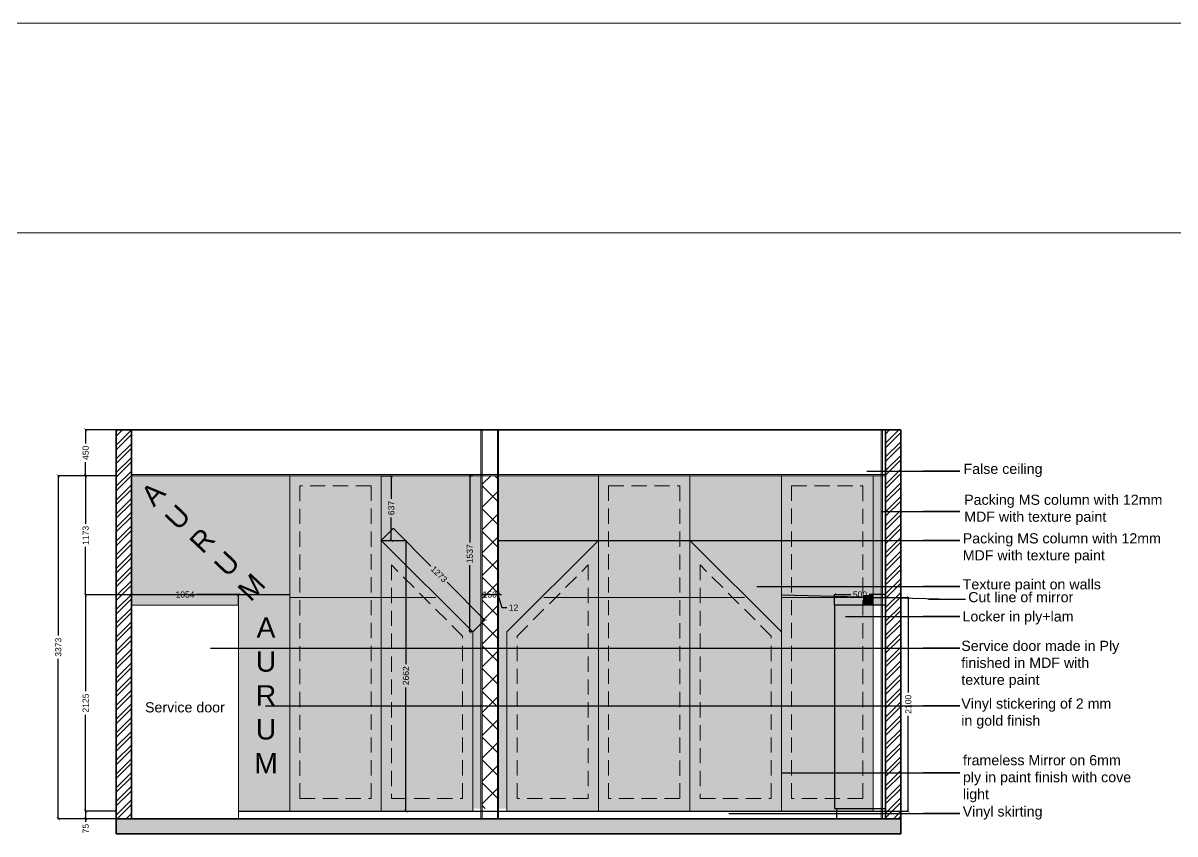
# Model space of a CAD drawing. Header units: millimetres. Extents: x 1464389 to 1998638, y -29162 to 256806.
# Drawn here: x 1626934 to 1638258, y 193962 to 201936 of the extents above; entities that cross this region are included whole.
import ezdxf

# ---------------------------------------------------------------- set-up
doc = ezdxf.new("R2010")
doc.units = ezdxf.units.MM
doc.header["$LTSCALE"] = 15
doc.header["$PDMODE"] = 35
doc.linetypes.add('DASHED', pattern=[0.75, 0.5, -0.25])
doc.layers.get('0').update_dxf_attribs({"lineweight": 5})
for name, color, linetype, lineweight in [('A-Hatch', 251, 'Continuous', 9), ('dimension', 1, 'Continuous', 25), ('DOOR', 124, 'Continuous', 9), ('false ceiling', 124, 'Continuous', 9), ('Hatch', 252, 'Continuous', 15), ('LS_DR_Wall', 5, 'Continuous', 35)]:
    doc.layers.add(name, color=color, linetype=linetype, lineweight=lineweight)
doc.layers.add('Furnitures', color=7, linetype='Continuous', lineweight=25, true_color=0x753b00)
doc.layers.add('Lighting', color=7, linetype='DASHED', lineweight=9, true_color=0xff870f)
doc.layers.add('LS_DR_Skirting', color=154, linetype='Continuous')
doc.layers.add('Text', color=250, linetype='Continuous')
doc.layers.add('TEXTS', color=7, linetype='Continuous', true_color=0x636466)
doc.styles.add('ARIAL', font='arial.ttf')
doc.dimstyles.new('SC-25', dxfattribs={"dimtxt": 60, "dimasz": 30, "dimexe": 0, "dimexo": 0, "dimgap": 25, "dimtad": 0, "dimdec": 0, "dimzin": 0, "dimdsep": 46, "dimtxsty": 'ARIAL', "dimblk": 'ARCHTICK', "dimcen": 0.09, "dimdle": 3, "dimclrd": 251, "dimclre": 251, "dimclrt": 1, "dimadec": 0, "dimazin": 0, "dimtfac": 1, "dimtdec": 0, "dimtofl": 0, "dimtmove": 0, "dimatfit": 2, "dimfxl": 100, "dimtolj": 1, "dimtzin": 0, "dimarcsym": 0})

# ---------------------------------------------------------------- blocks, each defined once
blk = doc.blocks.new('_ArchTick')
at = {"color": 0, "linetype": 'ByBlock', "const_width": 0.15}
blk.add_lwpolyline([(-0.5, -0.5), (0.5, 0.5)], dxfattribs=at)
blk = doc.blocks.new('*D2467')
at = {"layer": 'Defpoints', "color": 0, "ltscale": 0.25, "transparency": 16777216}
for p in [(1629053, 196316), (1627999, 196212), (1629053, 196212)]:
    blk.add_point(p, dxfattribs=at)
at = {"layer": 'dimension', "color": 251, "lineweight": -2, "ltscale": 0.25, "transparency": 16777216}
for p, q in [((1627996, 196316), (1628414, 196316)), ((1627999, 196212), (1627999, 196316)), ((1629056, 196316), (1628638, 196316)), ((1629053, 196212), (1629053, 196316))]:
    blk.add_line(p, q, dxfattribs=at)
at = {"layer": 'dimension', "color": 251, "lineweight": -2, "ltscale": 0.25, "transparency": 16777216, "xscale": 30, "yscale": 30, "zscale": 30, "rotation": 180}
blk.add_blockref('_ArchTick', (1627999, 196316), dxfattribs=at)
at = {"layer": 'dimension', "color": 251, "lineweight": -2, "ltscale": 0.25, "transparency": 16777216, "xscale": 30, "yscale": 30, "zscale": 30}
blk.add_blockref('_ArchTick', (1629053, 196316), dxfattribs=at)
at = {"layer": 'dimension', "color": 1, "ltscale": 0.25, "transparency": 16777216, "insert": (1628526, 196316), "char_height": 60, "attachment_point": 5, "style": 'ARIAL'}
blk.add_mtext('\\A1;1054', dxfattribs=at)
blk = doc.blocks.new('*D1904')
at = {"layer": 'Defpoints', "color": 0, "ltscale": 0.25, "transparency": 16777216}
for p in [(1629555, 196312), (1627549, 194187), (1627849, 194187)]:
    blk.add_point(p, dxfattribs=at)
at = {"layer": 'dimension', "color": 251, "lineweight": -2, "ltscale": 0.25, "transparency": 16777216}
for p, q in [((1627549, 196315), (1627549, 195365)), ((1629555, 196312), (1627549, 196312)), ((1627549, 194184), (1627549, 195134)), ((1627849, 194187), (1627549, 194187))]:
    blk.add_line(p, q, dxfattribs=at)
at = {"layer": 'dimension', "color": 251, "lineweight": -2, "ltscale": 0.25, "transparency": 16777216, "xscale": 30, "yscale": 30, "zscale": 30}
for p, rotation in [((1627549, 196312), 90), ((1627549, 194187), 270)]:
    blk.add_blockref('_ArchTick', p, dxfattribs=dict(at, rotation=rotation))
at = {"layer": 'dimension', "color": 1, "ltscale": 0.25, "transparency": 16777216, "insert": (1627549, 195249), "char_height": 60, "attachment_point": 5, "rotation": 90, "style": 'ARIAL'}
blk.add_mtext('\\A1;2125', dxfattribs=at)
blk = doc.blocks.new('*D2468')
at = {"layer": 'Defpoints', "color": 0, "ltscale": 0.25, "transparency": 16777216}
for p in [(1631447, 196328), (1631597, 196345), (1631597, 196316)]:
    blk.add_point(p, dxfattribs=at)
at = {"layer": 'dimension', "color": 251, "lineweight": -2, "ltscale": 0.25, "transparency": 16777216}
for p, q in [((1631444, 196316), (1631600, 196316)), ((1631447, 196328), (1631447, 196316)), ((1631597, 196345), (1631597, 196316))]:
    blk.add_line(p, q, dxfattribs=at)
at = {"layer": 'dimension', "color": 251, "lineweight": -2, "ltscale": 0.25, "transparency": 16777216, "xscale": 30, "yscale": 30, "zscale": 30, "rotation": 180}
blk.add_blockref('_ArchTick', (1631447, 196316), dxfattribs=at)
at = {"layer": 'dimension', "color": 251, "lineweight": -2, "ltscale": 0.25, "transparency": 16777216, "xscale": 30, "yscale": 30, "zscale": 30}
blk.add_blockref('_ArchTick', (1631597, 196316), dxfattribs=at)
at = {"layer": 'dimension', "color": 1, "ltscale": 0.25, "transparency": 16777216, "insert": (1631522, 196316), "char_height": 60, "attachment_point": 5, "style": 'ARIAL'}
blk.add_mtext('\\A1;150', dxfattribs=at)
blk = doc.blocks.new('*D2469')
at = {"layer": 'Defpoints', "color": 0, "ltscale": 0.25, "transparency": 16777216}
for p in [(1631597, 196345), (1631609, 196345), (1631609, 196316)]:
    blk.add_point(p, dxfattribs=at)
at = {"layer": 'dimension', "color": 251, "lineweight": -2, "ltscale": 0.25, "transparency": 16777216}
for p, q in [((1631597, 196316), (1631567, 196316)), ((1631597, 196345), (1631597, 196316)), ((1631597, 196316), (1631609, 196316)), ((1631603, 196316), (1631641, 196188)), ((1631609, 196345), (1631609, 196316)), ((1631609, 196316), (1631639, 196316)), ((1631641, 196188), (1631691, 196188))]:
    blk.add_line(p, q, dxfattribs=at)
at = {"layer": 'dimension', "color": 251, "lineweight": -2, "ltscale": 0.25, "transparency": 16777216, "xscale": 30, "yscale": 30, "zscale": 30}
blk.add_blockref('_ArchTick', (1631597, 196316), dxfattribs=at)
at = {"layer": 'dimension', "color": 251, "lineweight": -2, "ltscale": 0.25, "transparency": 16777216, "xscale": 30, "yscale": 30, "zscale": 30, "rotation": 180}
blk.add_blockref('_ArchTick', (1631609, 196316), dxfattribs=at)
at = {"layer": 'dimension', "color": 1, "ltscale": 0.25, "transparency": 16777216, "insert": (1631756, 196188), "char_height": 60, "attachment_point": 5, "style": 'ARIAL'}
blk.add_mtext('\\A1;12', dxfattribs=at)
blk = doc.blocks.new('*D1907')
at = {"layer": 'Defpoints', "color": 0, "ltscale": 0.25, "transparency": 16777216}
for p in [(1627549, 197485), (1627849, 197485), (1627849, 196312)]:
    blk.add_point(p, dxfattribs=at)
at = {"layer": 'dimension', "color": 251, "lineweight": -2, "ltscale": 0.25, "transparency": 16777216}
for p, q in [((1627549, 197488), (1627549, 197010)), ((1627849, 197485), (1627549, 197485)), ((1627549, 196309), (1627549, 196787)), ((1627849, 196312), (1627549, 196312))]:
    blk.add_line(p, q, dxfattribs=at)
at = {"layer": 'dimension', "color": 251, "lineweight": -2, "ltscale": 0.25, "transparency": 16777216, "xscale": 30, "yscale": 30, "zscale": 30}
for p, rotation in [((1627549, 197485), 90), ((1627549, 196312), 270)]:
    blk.add_blockref('_ArchTick', p, dxfattribs=dict(at, rotation=rotation))
at = {"layer": 'dimension', "color": 1, "ltscale": 0.25, "transparency": 16777216, "insert": (1627549, 196898), "char_height": 60, "attachment_point": 5, "rotation": 90, "style": 'ARIAL'}
blk.add_mtext('\\A1;1173', dxfattribs=at)
blk = doc.blocks.new('*D1908')
at = {"layer": 'Defpoints', "color": 0, "ltscale": 0.25, "transparency": 16777216}
for p in [(1627549, 197935), (1627999, 197935), (1627849, 197485)]:
    blk.add_point(p, dxfattribs=at)
at = {"layer": 'dimension', "color": 251, "lineweight": -2, "ltscale": 0.25, "transparency": 16777216}
for p, q in [((1627549, 197938), (1627549, 197802)), ((1627999, 197935), (1627549, 197935)), ((1627549, 197482), (1627549, 197618)), ((1627849, 197485), (1627549, 197485))]:
    blk.add_line(p, q, dxfattribs=at)
at = {"layer": 'dimension', "color": 251, "lineweight": -2, "ltscale": 0.25, "transparency": 16777216, "xscale": 30, "yscale": 30, "zscale": 30}
for p, rotation in [((1627549, 197935), 90), ((1627549, 197485), 270)]:
    blk.add_blockref('_ArchTick', p, dxfattribs=dict(at, rotation=rotation))
at = {"layer": 'dimension', "color": 1, "ltscale": 0.25, "transparency": 16777216, "insert": (1627549, 197710), "char_height": 60, "attachment_point": 5, "rotation": 90, "style": 'ARIAL'}
blk.add_mtext('\\A1;450', dxfattribs=at)
blk = doc.blocks.new('*D1937')
at = {"layer": 'Defpoints', "color": 0, "ltscale": 0.25, "transparency": 16777216}
for p in [(1635412, 196316), (1634912, 196212), (1635412, 196212)]:
    blk.add_point(p, dxfattribs=at)
at = {"layer": 'dimension', "color": 251, "lineweight": -2, "ltscale": 0.25, "transparency": 16777216}
for p, q in [((1634909, 196316), (1635071, 196316)), ((1634912, 196212), (1634912, 196316)), ((1635415, 196316), (1635253, 196316)), ((1635412, 196212), (1635412, 196316))]:
    blk.add_line(p, q, dxfattribs=at)
at = {"layer": 'dimension', "color": 251, "lineweight": -2, "ltscale": 0.25, "transparency": 16777216, "xscale": 30, "yscale": 30, "zscale": 30, "rotation": 180}
blk.add_blockref('_ArchTick', (1634912, 196316), dxfattribs=at)
at = {"layer": 'dimension', "color": 251, "lineweight": -2, "ltscale": 0.25, "transparency": 16777216, "xscale": 30, "yscale": 30, "zscale": 30}
blk.add_blockref('_ArchTick', (1635412, 196316), dxfattribs=at)
at = {"layer": 'dimension', "color": 1, "ltscale": 0.25, "transparency": 16777216, "insert": (1635162, 196316), "char_height": 60, "attachment_point": 5, "style": 'ARIAL'}
blk.add_mtext('\\A1;500', dxfattribs=at)
blk = doc.blocks.new('*D1938')
at = {"layer": 'Defpoints', "color": 0, "ltscale": 0.25, "transparency": 16777216}
for p in [(1635290, 196287), (1635290, 194187), (1635637, 194187)]:
    blk.add_point(p, dxfattribs=at)
at = {"layer": 'dimension', "color": 251, "lineweight": -2, "ltscale": 0.25, "transparency": 16777216}
for p, q in [((1635290, 196287), (1635637, 196287)), ((1635637, 196290), (1635637, 195352)), ((1635637, 194184), (1635637, 195122)), ((1635290, 194187), (1635637, 194187))]:
    blk.add_line(p, q, dxfattribs=at)
at = {"layer": 'dimension', "color": 251, "lineweight": -2, "ltscale": 0.25, "transparency": 16777216, "xscale": 30, "yscale": 30, "zscale": 30}
for p, rotation in [((1635637, 196287), 90), ((1635637, 194187), 270)]:
    blk.add_blockref('_ArchTick', p, dxfattribs=dict(at, rotation=rotation))
at = {"layer": 'dimension', "color": 1, "ltscale": 0.25, "transparency": 16777216, "insert": (1635637, 195237), "char_height": 60, "attachment_point": 5, "rotation": 90, "style": 'ARIAL'}
blk.add_mtext('\\A1;2100', dxfattribs=at)
blk = doc.blocks.new('*D2476')
at = {"layer": 'Defpoints', "color": 0, "ltscale": 0.25, "transparency": 16777216}
for p in [(1630455, 196848), (1631473, 196066), (1631355, 195948)]:
    blk.add_point(p, dxfattribs=at)
at = {"layer": 'dimension', "color": 251, "lineweight": -2, "ltscale": 0.25, "transparency": 16777216}
for p, q in [((1630455, 196848), (1630573, 196966)), ((1630571, 196968), (1630944, 196595)), ((1631475, 196064), (1631102, 196437)), ((1631355, 195948), (1631473, 196066))]:
    blk.add_line(p, q, dxfattribs=at)
at = {"layer": 'dimension', "color": 251, "lineweight": -2, "ltscale": 0.25, "transparency": 16777216, "xscale": 30, "yscale": 30, "zscale": 30}
for p, rotation in [((1630573, 196966), 135), ((1631473, 196066), 315)]:
    blk.add_blockref('_ArchTick', p, dxfattribs=dict(at, rotation=rotation))
at = {"layer": 'dimension', "color": 1, "ltscale": 0.25, "transparency": 16777216, "insert": (1631023, 196516), "char_height": 60, "attachment_point": 5, "rotation": 315, "style": 'ARIAL'}
blk.add_mtext('\\A1;1273', dxfattribs=at)
blk = doc.blocks.new('*D2477')
at = {"layer": 'Defpoints', "color": 0, "ltscale": 0.25, "transparency": 16777216}
for p in [(1630455, 197485), (1630554, 197485), (1630455, 196848)]:
    blk.add_point(p, dxfattribs=at)
at = {"layer": 'dimension', "color": 251, "lineweight": -2, "ltscale": 0.25, "transparency": 16777216}
for p, q in [((1630455, 197485), (1630554, 197485)), ((1630554, 197488), (1630554, 197258)), ((1630554, 196845), (1630554, 197075)), ((1630455, 196848), (1630554, 196848))]:
    blk.add_line(p, q, dxfattribs=at)
at = {"layer": 'dimension', "color": 251, "lineweight": -2, "ltscale": 0.25, "transparency": 16777216, "xscale": 30, "yscale": 30, "zscale": 30}
for p, rotation in [((1630554, 197485), 90), ((1630554, 196848), 270)]:
    blk.add_blockref('_ArchTick', p, dxfattribs=dict(at, rotation=rotation))
at = {"layer": 'dimension', "color": 1, "ltscale": 0.25, "transparency": 16777216, "insert": (1630554, 197167), "char_height": 60, "attachment_point": 5, "rotation": 90, "style": 'ARIAL'}
blk.add_mtext('\\A1;637', dxfattribs=at)
blk = doc.blocks.new('*D2478')
at = {"layer": 'Defpoints', "color": 0, "ltscale": 0.25, "transparency": 16777216}
for p in [(1631326, 197485), (1631355, 197485), (1631355, 195948)]:
    blk.add_point(p, dxfattribs=at)
at = {"layer": 'dimension', "color": 251, "lineweight": -2, "ltscale": 0.25, "transparency": 16777216}
for p, q in [((1631326, 197488), (1631326, 196828)), ((1631355, 197485), (1631326, 197485)), ((1631326, 195945), (1631326, 196605)), ((1631355, 195948), (1631326, 195948))]:
    blk.add_line(p, q, dxfattribs=at)
at = {"layer": 'dimension', "color": 251, "lineweight": -2, "ltscale": 0.25, "transparency": 16777216, "xscale": 30, "yscale": 30, "zscale": 30}
for p, rotation in [((1631326, 197485), 90), ((1631326, 195948), 270)]:
    blk.add_blockref('_ArchTick', p, dxfattribs=dict(at, rotation=rotation))
at = {"layer": 'dimension', "color": 1, "ltscale": 0.25, "transparency": 16777216, "insert": (1631326, 196717), "char_height": 60, "attachment_point": 5, "rotation": 90, "style": 'ARIAL'}
blk.add_mtext('\\A1;1537', dxfattribs=at)
blk = doc.blocks.new('*D1930')
at = {"layer": 'Defpoints', "color": 0, "ltscale": 0.25, "transparency": 16777216}
for p in [(1627280, 197485), (1627849, 197485), (1627849, 194112)]:
    blk.add_point(p, dxfattribs=at)
at = {"layer": 'dimension', "color": 251, "lineweight": -2, "ltscale": 0.25, "transparency": 16777216}
for p, q in [((1627280, 197488), (1627280, 195913)), ((1627849, 197485), (1627280, 197485)), ((1627280, 194109), (1627280, 195684)), ((1627849, 194112), (1627280, 194112))]:
    blk.add_line(p, q, dxfattribs=at)
at = {"layer": 'dimension', "color": 251, "lineweight": -2, "ltscale": 0.25, "transparency": 16777216, "xscale": 30, "yscale": 30, "zscale": 30}
for p, rotation in [((1627280, 197485), 90), ((1627280, 194112), 270)]:
    blk.add_blockref('_ArchTick', p, dxfattribs=dict(at, rotation=rotation))
at = {"layer": 'dimension', "color": 1, "ltscale": 0.25, "transparency": 16777216, "insert": (1627280, 195798), "char_height": 60, "attachment_point": 5, "rotation": 90, "style": 'ARIAL'}
blk.add_mtext('\\A1;3373', dxfattribs=at)
blk = doc.blocks.new('*D2479')
at = {"layer": 'Defpoints', "color": 0, "ltscale": 0.25, "transparency": 16777216}
for p in [(1630455, 196848), (1630455, 194187), (1630698, 194187)]:
    blk.add_point(p, dxfattribs=at)
at = {"layer": 'dimension', "color": 251, "lineweight": -2, "ltscale": 0.25, "transparency": 16777216}
for p, q in [((1630455, 196848), (1630698, 196848)), ((1630698, 196851), (1630698, 195632)), ((1630698, 194184), (1630698, 195403)), ((1630455, 194187), (1630698, 194187))]:
    blk.add_line(p, q, dxfattribs=at)
at = {"layer": 'dimension', "color": 251, "lineweight": -2, "ltscale": 0.25, "transparency": 16777216, "xscale": 30, "yscale": 30, "zscale": 30}
for p, rotation in [((1630698, 196848), 90), ((1630698, 194187), 270)]:
    blk.add_blockref('_ArchTick', p, dxfattribs=dict(at, rotation=rotation))
at = {"layer": 'dimension', "color": 1, "ltscale": 0.25, "transparency": 16777216, "insert": (1630698, 195518), "char_height": 60, "attachment_point": 5, "rotation": 90, "style": 'ARIAL'}
blk.add_mtext('\\A1;2662', dxfattribs=at)
blk = doc.blocks.new('*D1676')
at = {"layer": 'Defpoints', "color": 0, "ltscale": 0.25, "transparency": 16777216}
for p in [(1627549, 194112), (1627849, 194187), (1627849, 194112)]:
    blk.add_point(p, dxfattribs=at)
at = {"layer": 'dimension', "color": 251, "lineweight": -2, "ltscale": 0.25, "transparency": 16777216}
for p, q in [((1627549, 194190), (1627549, 194112)), ((1627849, 194187), (1627549, 194187)), ((1627849, 194112), (1627549, 194112)), ((1627549, 194112), (1627549, 194082))]:
    blk.add_line(p, q, dxfattribs=at)
at = {"layer": 'dimension', "color": 251, "lineweight": -2, "ltscale": 0.25, "transparency": 16777216, "xscale": 30, "yscale": 30, "zscale": 30}
for p, rotation in [((1627549, 194187), 90), ((1627549, 194112), 270)]:
    blk.add_blockref('_ArchTick', p, dxfattribs=dict(at, rotation=rotation))
at = {"layer": 'dimension', "color": 1, "ltscale": 0.25, "transparency": 16777216, "insert": (1627549, 194014), "char_height": 60, "attachment_point": 5, "rotation": 90, "style": 'ARIAL'}
blk.add_mtext('\\A1;75', dxfattribs=at)

msp = doc.modelspace()

# ---------------------------------------------------------------- hatches: boundary and pattern name
at = {"layer": 'Hatch', "ltscale": 0.25}
h = msp.add_hatch(dxfattribs=at)
h.set_pattern_fill('ANSI32', color=256, scale=10)
h.set_pattern_definition([(45, (360460.61, 315555.53), (-67.351921, 67.351921), []), (45, (360505.52, 315555.53), (-67.351921, 67.351921), [])])
h.paths.add_polyline_path([(1627999.1, 197934.9), (1627849.1, 197934.9), (1627849.1, 194111.9), (1627999.1, 194111.9)])
h.paths.add_polyline_path([(1635562.1, 197934.9), (1635412.1, 197934.9), (1635412.1, 194111.9), (1635562.1, 194111.9)])
h = msp.add_hatch(dxfattribs=at)
h.set_pattern_fill('ANSI37', color=256, scale=50)
h.set_pattern_definition([(45, (371845.34, 316717.3), (-112.253202, 112.253202), []), (135, (371845.34, 316717.3), (-112.253202, -112.253202), [])])
h.paths.add_polyline_path([(1631597.1, 197484.9), (1631447.1, 197484.9), (1631447.1, 194211.9), (1631597.1, 194211.9)])
h.paths.add_polyline_path([(1631434.6, 196253.3), (1631604.4, 196253.3), (1631604.4, 196376.9), (1631434.6, 196376.9)], flags=9)
h = msp.add_hatch(dxfattribs=at)
h.set_pattern_fill('AR-CONC', color=256)
h.set_pattern_definition([(50, (360460.61, 315555.53), (182.184669, -15.939086), [19.05, -209.55]), (355, (360460.61, 315555.53), (-35.243421, 191.056845), [15.24, -167.640584]), (100.451445, (360475.8, 315554.2), (146.941247, 175.117752), [16.19001, -178.090245]), (46.1842, (360460.61, 315606.33), (271.07904, -42.042328), [28.575, -314.325]), (96.635558, (360483.2, 315602.83), (237.404134, 247.426125), [24.285023, -267.13561]), (351.18415, (360460.6, 315606.33), (237.404134, 247.426125), [22.85997, -251.45973]), (21, (360486.01, 315593.63), (151.614391, -102.265198), [19.05, -209.55]), (326, (360486.01, 315593.63), (61.802028, 184.187966), [15.24, -167.64]), (71.451445, (360498.65, 315585.11), (213.41642, 81.92277), [16.19001, -178.089938]), (37.5, (360460.614, 315555.534), (3.0886033, 84.555039), [0, -165.608, 0, -170.18, 0, -168.275]), (7.5, (360460.61, 315555.53), (66.8196625, 100.180575), [0, -97.028, 0, -161.798, 0, -64.135]), (327.5, (360403.97, 315555.534), (135.590595, -5.728744), [0, -63.5, 0, -198.12, 0, -262.89]), (317.5, (360378.57, 315555.53), (148.129181, 25.426491), [0, -82.55, 0, -131.572, 0, -186.69])])
h.paths.add_polyline_path([(1635562.1, 194111.9), (1627849.1, 194111.9), (1627849.1, 193961.9), (1635562.1, 193961.9)])
at = {"layer": 'Lighting', "ltscale": 0.25, "true_color": 0xadddf7}
h = msp.add_hatch(color=141, dxfattribs=at)
h.dxf.hatch_style = 1
h.paths.add_polyline_path([(1629555.1, 197484.9), (1627999.1, 197484.9), (1627999.1, 196211.9), (1629053.1, 196211.9), (1629053.1, 194186.9), (1629555.1, 194186.9)])
h.paths.add_polyline_path([(1631435.1, 197484.9), (1630455.1, 197484.9), (1630455.1, 196848.4), (1631355.1, 195948.4), (1631355.1, 194211.9), (1631435.1, 194211.9)])
h.paths.add_polyline_path([(1632590.1, 197484.9), (1631609.1, 197484.9), (1631609.1, 194211.9), (1631690.1, 194211.9), (1631690.1, 195948.4), (1632590.1, 196848.4)])
h.paths.add_polyline_path([(1634390.1, 197484.9), (1633490.1, 197484.9), (1633490.1, 196848.4), (1634390.1, 195948.4)])
h.paths.add_polyline_path([(1635370.1, 197484.9), (1635290.1, 197484.9), (1635290.1, 196211.9), (1635370.1, 196211.9)])
h = msp.add_hatch(color=141, dxfattribs=at)
h.dxf.hatch_style = 1
h.paths.add_polyline_path([(1629655.1, 197384.9), (1630355.1, 197384.9), (1630355.1, 196311.9), (1630455.1, 196311.9), (1630455.1, 197484.9), (1629555.1, 197484.9), (1629555.1, 196311.9), (1629655.1, 196311.9)])
h = msp.add_hatch(color=141, dxfattribs=at)
h.dxf.hatch_style = 1
h.paths.add_polyline_path([(1632690.1, 194311.9), (1633390.1, 194311.9), (1633390.1, 196311.9), (1633490.1, 196311.9), (1633490.1, 197484.9), (1632590.1, 197484.9), (1632590.1, 196311.9), (1632690.1, 196311.9)])
h = msp.add_hatch(color=141, dxfattribs=at)
h.dxf.hatch_style = 1
h.paths.add_polyline_path([(1634490.1, 197384.9), (1635190.1, 197384.9), (1635190.1, 196311.9), (1635290.1, 196311.9), (1635290.1, 197484.9), (1634390.1, 197484.9), (1634390.1, 196311.9), (1634490.1, 196311.9)])
h = msp.add_hatch(color=141, dxfattribs=at)
h.dxf.hatch_style = 1
h.paths.add_polyline_path([(1630355.1, 197384.9), (1629655.1, 197384.9), (1629655.1, 196311.9), (1630355.1, 196311.9)], flags=17)
h = msp.add_hatch(color=141, dxfattribs=at)
h.dxf.hatch_style = 1
h.paths.add_polyline_path([(1635190.1, 197384.9), (1634490.1, 197384.9), (1634490.1, 194311.9), (1635190.1, 194311.9)])
h = msp.add_hatch(color=141, dxfattribs=at)
h.dxf.hatch_style = 1
h.paths.add_polyline_path([(1630555.1, 196607), (1631255.1, 195907), (1631255.1, 194311.9), (1630555.1, 194311.9), (1630555.1, 196286.9), (1630455.1, 196286.9), (1630455.1, 194186.9), (1631355.1, 194186.9), (1631355.1, 195948.4), (1630455.1, 196848.4), (1630455.1, 196286.9), (1630555.1, 196286.9)])
h.paths.add_polyline_path([(1630555.1, 196607), (1630555.1, 196286.9), (1630875.1, 196286.9)], flags=17)
h.paths.add_polyline_path([(1630875.1, 196286.9), (1630555.1, 196286.9), (1630555.1, 194311.9), (1631255.1, 194311.9), (1631255.1, 195907)], flags=17)
h.paths.add_polyline_path([(1630760, 195410.4), (1630760, 195626.9), (1630636.4, 195626.9), (1630636.4, 195410.4)], flags=24)
h = msp.add_hatch(color=141, dxfattribs=at)
h.dxf.hatch_style = 1
h.paths.add_polyline_path([(1632590.1, 196848.4), (1632053.6, 196311.9), (1632195, 196311.9), (1632490.1, 196607), (1632490.1, 196311.9), (1632590.1, 196311.9)])
h = msp.add_hatch(color=141, dxfattribs=at)
h.dxf.hatch_style = 1
h.paths.add_polyline_path([(1633590.1, 196607), (1633885.1, 196311.9), (1634026.6, 196311.9), (1633490.1, 196848.4), (1633490.1, 196311.9), (1633590.1, 196311.9)])
h = msp.add_hatch(color=141, dxfattribs=at)
h.dxf.hatch_style = 1
h.paths.add_polyline_path([(1632490.1, 196607), (1632195, 196311.9), (1632490.1, 196311.9)], flags=17)
h = msp.add_hatch(color=141, dxfattribs=at)
h.dxf.hatch_style = 1
h.paths.add_polyline_path([(1633590.1, 196607), (1633590.1, 196311.9), (1633885.1, 196311.9)], flags=17)
h = msp.add_hatch(color=141, dxfattribs=at)
h.dxf.hatch_style = 1
h.paths.add_polyline_path([(1629655.1, 196311.9), (1629555.1, 196311.9), (1629555.1, 194186.9), (1630455.1, 194186.9), (1630455.1, 196311.9), (1630355.1, 196311.9), (1630355.1, 194311.9), (1629655.1, 194311.9)])
h = msp.add_hatch(color=141, dxfattribs=at)
h.dxf.hatch_style = 1
h.paths.add_polyline_path([(1630355.1, 196311.9), (1629655.1, 196311.9), (1629655.1, 194311.9), (1630355.1, 194311.9)], flags=17)
h = msp.add_hatch(color=141, dxfattribs=at)
h.dxf.hatch_style = 1
h.paths.add_polyline_path([(1631790.1, 195907), (1632195, 196311.9), (1632053.6, 196311.9), (1631690.1, 195948.4), (1631690.1, 194186.9), (1632590.1, 194186.9), (1632590.1, 196311.9), (1632490.1, 196311.9), (1632490.1, 194311.9), (1631790.1, 194311.9)])
h = msp.add_hatch(color=141, dxfattribs=at)
h.dxf.hatch_style = 1
h.paths.add_polyline_path([(1632490.1, 196311.9), (1632195, 196311.9), (1631790.1, 195907), (1631790.1, 194311.9), (1632490.1, 194311.9)], flags=17)
h = msp.add_hatch(color=141, dxfattribs=at)
h.dxf.hatch_style = 1
h.paths.add_polyline_path([(1632690.1, 196311.9), (1632590.1, 196311.9), (1632590.1, 194186.9), (1633490.1, 194186.9), (1633490.1, 196311.9), (1633390.1, 196311.9), (1633390.1, 194311.9), (1632690.1, 194311.9)])
h = msp.add_hatch(color=141, dxfattribs=at)
h.dxf.hatch_style = 1
h.paths.add_polyline_path([(1633590.1, 196311.9), (1633490.1, 196311.9), (1633490.1, 194186.9), (1634390.1, 194186.9), (1634390.1, 195948.4), (1634026.6, 196311.9), (1633885.1, 196311.9), (1634290.1, 195907), (1634290.1, 194311.9), (1633590.1, 194311.9)])
h = msp.add_hatch(color=141, dxfattribs=at)
h.dxf.hatch_style = 1
h.paths.add_polyline_path([(1633885.1, 196311.9), (1633590.1, 196311.9), (1633590.1, 194311.9), (1634290.1, 194311.9), (1634290.1, 195907)], flags=17)
h = msp.add_hatch(color=141, dxfattribs=at)
h.dxf.hatch_style = 1
h.paths.add_polyline_path([(1634490.1, 196311.9), (1634390.1, 196311.9), (1634390.1, 194186.9), (1634912.1, 194186.9), (1634912.1, 194311.9), (1634490.1, 194311.9)])
h = msp.add_hatch(color=141, dxfattribs=at)
h.dxf.hatch_style = 1
h.paths.add_polyline_path([(1635290.1, 196311.9), (1635190.1, 196311.9), (1635190.1, 196211.9), (1635290.1, 196211.9)])
h = msp.add_hatch(color=141, dxfattribs=at)
h.dxf.hatch_style = 1
h.paths.add_polyline_path([(1635290.1, 196211.9), (1635190.1, 196211.9), (1635190.1, 194311.9), (1634912.1, 194311.9), (1634912.1, 194186.9), (1635290.1, 194186.9)])

# ---------------------------------------------------------------- linework, layer by layer
at = {"ltscale": 0.25}
for p, q in [((1615220.4, 201936), (1662718.6, 201936)), ((1615220.4, 199871.4), (1662718.6, 199871.4)), ((1629555.1, 196286.9), (1630991.6, 196286.9)), ((1632053.6, 196286.9), (1634026.6, 196286.9)), ((1634390.1, 196286.9), (1635290.1, 196286.9))]:
    msp.add_line(p, q, dxfattribs=at)
for points in [[(1630455.1, 197484.9), (1629555.1, 197484.9), (1629555.1, 194186.9), (1630455.1, 194186.9)], [(1632590.1, 197484.9), (1633490.1, 197484.9), (1633490.1, 194186.9), (1632590.1, 194186.9)], [(1634390.1, 197484.9), (1635290.1, 197484.9), (1635290.1, 194186.9), (1634390.1, 194186.9)], [(1631355.1, 194186.9), (1631355.1, 195948.4), (1630455.1, 196848.4), (1630455.1, 194186.9)], [(1631690.1, 194186.9), (1631690.1, 195948.4), (1632590.1, 196848.4), (1632590.1, 194186.9)], [(1634390.1, 194186.9), (1634390.1, 195948.4), (1633490.1, 196848.4), (1633490.1, 194186.9)]]:
    msp.add_lwpolyline(points, close=True, dxfattribs=at)
at = {"layer": 'A-Hatch', "ltscale": 0.25}
for p, q in [((1631435.1, 194111.9), (1631435.1, 197934.9)), ((1631447.1, 194111.9), (1631447.1, 197934.9)), ((1631597.1, 194111.9), (1631597.1, 197934.9)), ((1631609.1, 194111.9), (1631609.1, 197934.9)), ((1635370.1, 194111.9), (1635370.1, 197934.9)), ((1635382.1, 194111.9), (1635382.1, 197934.9))]:
    msp.add_line(p, q, dxfattribs=at)
at = {"layer": 'DOOR', "ltscale": 0.25}
for p, q in [((1627999.1, 196211.9), (1629053.1, 196211.9)), ((1629053.1, 196211.9), (1629053.1, 194111.9))]:
    msp.add_line(p, q, dxfattribs=at)
at = {"layer": 'false ceiling', "ltscale": 0.25}
for p, q in [((1627999.1, 197496.9), (1635412.1, 197496.9)), ((1627999.1, 197484.9), (1635412.1, 197484.9))]:
    msp.add_line(p, q, dxfattribs=at)
at = {"layer": 'Furnitures', "ltscale": 0.25}
msp.add_line((1634912.1, 194211.9), (1635412.1, 194211.9), dxfattribs=at)
msp.add_lwpolyline([(1635412.1, 196211.9), (1634912.1, 196211.9), (1634912.1, 194211.9), (1634932.1, 194211.9), (1634932.1, 194111.9)], dxfattribs=at)
at = {"layer": 'Lighting', "ltscale": 20}
for points in [[(1630355.1, 197384.9), (1629655.1, 197384.9), (1629655.1, 194311.9), (1630355.1, 194311.9)], [(1632690.1, 197384.9), (1633390.1, 197384.9), (1633390.1, 194311.9), (1632690.1, 194311.9)], [(1634490.1, 197384.9), (1635190.1, 197384.9), (1635190.1, 194311.9), (1634490.1, 194311.9)], [(1631255.1, 194311.9), (1631255.1, 195907), (1630555.1, 196607), (1630555.1, 194311.9)], [(1631790.1, 194311.9), (1631790.1, 195907), (1632490.1, 196607), (1632490.1, 194311.9)], [(1634290.1, 194311.9), (1634290.1, 195907), (1633590.1, 196607), (1633590.1, 194311.9)]]:
    msp.add_lwpolyline(points, close=True, dxfattribs=at)
at = {"layer": 'LS_DR_Skirting', "ltscale": 0.25}
msp.add_line((1629053.1, 194186.9), (1635412.1, 194186.9), dxfattribs=at)
at = {"layer": 'LS_DR_Wall', "ltscale": 0.25}
msp.add_line((1627999.1, 197934.9), (1635412.1, 197934.9), dxfattribs=at)
for points in [[(1627999.1, 197934.9), (1627849.1, 197934.9), (1627849.1, 194111.9), (1627999.1, 194111.9)], [(1635562.1, 197934.9), (1635412.1, 197934.9), (1635412.1, 194111.9), (1635562.1, 194111.9)], [(1627849.1, 193961.9), (1635562.1, 193961.9), (1635562.1, 194111.9), (1627849.1, 194111.9)]]:
    msp.add_lwpolyline(points, close=True, dxfattribs=at)

# ---------------------------------------------------------------- texts
at = {"layer": 'Text', "char_height": 100, "attachment_point": 3, "style": 'ARIAL'}
for s, insert, width in [('\\pxql;False ceiling', (1639038.5, 197602.5), 2858.77), ('\\pxql;Packing MS column with 12mm MDF with texture paint', (1638323.9, 197298.5), 2137.719), ('\\pxql;Packing MS column with 12mm MDF with texture paint', (1638309.7, 196919.1), 2137.719), ('\\pxql;Texture paint on walls', (1638309.7, 196467.1), 2137.719), ('\\pxql;Cut line of mirror', (1638363.9, 196340.8), 2137.719), ('\\pxql;Locker in ply+lam', (1639029, 196151.5), 2858.77), ('\\pxql;Service door made in Ply finished in MDF with texture paint', (1637749, 195862), 1591.148), ('\\pxql;Vinyl stickering of 2 mm in gold finish', (1637749, 195294.3), 1591.148), ('\\pxql;frameless Mirror on 6mm ply in paint finish with cove light', (1637888.1, 194737.3), 1714.24), ('\\pxql;Vinyl skirting', (1638309.7, 194233.6), 2137.719)]:
    msp.add_mtext(s, dxfattribs=dict(at, insert=insert, width=width))
at = {"layer": 'Text', "ltscale": 0.25, "insert": (1627557.4, 196762.4), "char_height": 200, "attachment_point": 1, "rotation": 46.55, "style": 'ARIAL'}
msp.add_mtext_dynamic_manual_height_columns('\\pxqc;A\\PU\\PR\\PU\\PM', width=1689.485, gutter_width=250, heights=[0], dxfattribs=at)
at = {"layer": 'Text', "ltscale": 0.25, "attachment_point": 1, "style": 'ARIAL'}
for s, insert, char_height in [('\\pxqc;A\\PU\\PR\\PU\\PM', (1628477.7, 196091.3), 200), ('\\pxqc;Service door', (1627680.3, 195257.3), 100)]:
    msp.add_mtext_dynamic_manual_height_columns(s, width=1689.485, gutter_width=250, heights=[0], dxfattribs=dict(at, insert=insert, char_height=char_height))

# ---------------------------------------------------------------- dimensions: what is measured, and where the dimension line sits
at = {"layer": 'dimension', "ltscale": 0.25}
for base, p1, p2, picture, middle in [((1627549.3, 197934.9), (1627849.1, 197484.9), (1627999.1, 197934.9), '*D1908', (1627549.3, 197709.9)), ((1627279.7, 197484.9), (1627849.1, 194111.9), (1627849.1, 197484.9), '*D1930', (1627279.7, 195798.4)), ((1627549.3, 197484.9), (1627849.1, 196311.9), (1627849.1, 197484.9), '*D1907', (1627549.3, 196898.4)), ((1630697.7593238, 194186.9105175), (1630455.0682036, 196848.4105175), (1630455.0682036, 194186.9105175), '*D2479', (1630697.7593238, 195517.6605175)), ((1627549.3, 194186.9), (1629555.1, 196311.9), (1627849.1, 194186.9), '*D1904', (1627549.3, 195249.4)), ((1635637.4, 194186.9), (1635290.1, 196286.9), (1635290.1, 194186.9), '*D1938', (1635637.4, 195236.9))]:
    dim = msp.add_linear_dim(base=base, p1=p1, p2=p2, angle=90, dimstyle='SC-25', dxfattribs=at)
    dim.commit()
    dim.dimension.update_dxf_attribs({"geometry": picture, "text_midpoint": middle})
for p1, p2, distance, picture, middle in [((1630455.0682036, 196848.4105175), (1630455.0682036, 197484.9105175), -99.2318225, '*D2477', (1630554.3000261, 197166.6605175)), ((1631355.0682036, 195948.4105175), (1631355.0682036, 197484.9105175), 28.8753041, '*D2478', (1631326.1928995, 196716.6605175)), ((1630455.1, 196848.4), (1631355.1, 195948.4), 166.5, '*D2476', (1631022.8, 196516.1))]:
    dim = msp.add_aligned_dim(p1=p1, p2=p2, distance=distance, dimstyle='SC-25', dxfattribs=at)
    dim.commit()
    dim.dimension.update_dxf_attribs({"geometry": picture, "text_midpoint": middle})
for base, p1, p2, picture, middle in [((1629053.1, 196315.5), (1627999.1, 196211.9), (1629053.1, 196211.9), '*D2467', (1628526.1, 196315.5)), ((1635412.1, 196315.5), (1634912.1, 196211.9), (1635412.1, 196211.9), '*D1937', (1635162.1, 196315.5))]:
    dim = msp.add_linear_dim(base=base, p1=p1, p2=p2, dimstyle='SC-25', dxfattribs=at)
    dim.commit()
    dim.dimension.update_dxf_attribs({"geometry": picture, "text_midpoint": middle})
dim = msp.add_linear_dim(base=(1631597.1, 196315.5), p1=(1631447.1, 196327.5), p2=(1631597.1, 196345.5), dimstyle='SC-25', override={"dimtmove": 1}, dxfattribs=at)
dim.commit()
dim.dimension.update_dxf_attribs({"geometry": '*D2468', "text_midpoint": (1631522.1, 196315.5), "dimtype": 160})
dim = msp.add_linear_dim(base=(1631609.1, 196315.5), p1=(1631597.1, 196345.5), p2=(1631609.1, 196345.5), dimstyle='SC-25', override={"dimtmove": 1}, dxfattribs=at)
dim.commit()
dim.dimension.update_dxf_attribs({"geometry": '*D2469', "text_midpoint": (1631716.4, 196187.7)})
dim = msp.add_linear_dim(base=(1627549.3, 194111.9), p1=(1627849.1, 194186.9), p2=(1627849.1, 194111.9), angle=90, dimstyle='SC-25', override={"dimfxl": 15}, dxfattribs=at)
dim.commit()
dim.dimension.update_dxf_attribs({"geometry": '*D1676', "text_midpoint": (1627549.3, 194014)})

# ---------------------------------------------------------------- leaders
at = {"layer": 'TEXTS'}
for points in [[(1635227.8, 197530.4), (1636145, 197530.4), (1635782.5, 197530.4)], [(1635370.1, 197132.4), (1636145, 197132.4), (1635782.5, 197132.4)], [(1631600.7, 196847), (1636145, 196847), (1635782.5, 196847)], [(1634146.5, 196395), (1636145, 196395), (1635782.5, 196395)], [(1634390.1, 196311.9), (1636199.2, 196268.7), (1635836.8, 196268.7)], [(1635019.3, 196099.9), (1636145, 196099.9), (1635782.5, 196099.9)], [(1628777.4, 195789.9), (1636145, 195789.9), (1635782.5, 195789.9)], [(1629318, 195222.2), (1636145, 195222.2), (1635782.5, 195222.2)], [(1634392.3, 194563.9), (1636145, 194563.9), (1635782.5, 194563.9)], [(1633872.8, 194161.6), (1636145, 194161.6), (1635782.5, 194161.6)]]:
    msp.add_leader(points, dimstyle='SC-25', override={"dimtad": 0}, dxfattribs=at)

doc.saveas('drawing.dxf')
